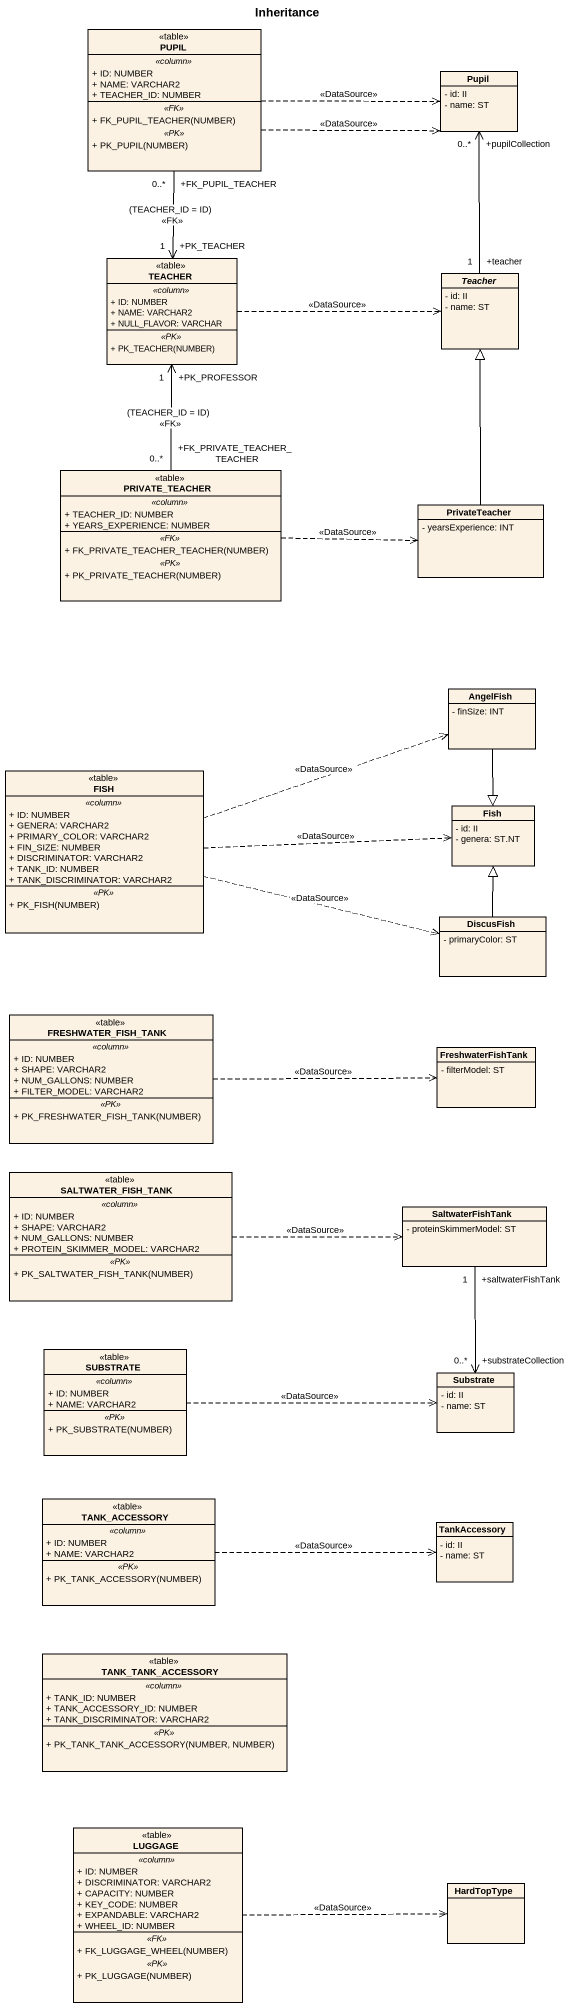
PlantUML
@startuml
title Inheritance
hide circle
hide empty members
skinparam classAttributeIconSize 0
class PUPIL <<table>> {
  .. <<column>> ..
  + ID: NUMBER
  + NAME: VARCHAR2
  + TEACHER_ID: NUMBER
  .. <<FK>> ..
  + FK_PUPIL_TEACHER(NUMBER)
  .. <<PK>> ..
  + PK_PUPIL(NUMBER)
}
class Pupil {
  - id: II
  - name: ST
}
class TEACHER <<table>> {
  .. <<column>> ..
  + ID: NUMBER
  + NAME: VARCHAR2
  + NULL_FLAVOR: VARCHAR
  .. <<PK>> ..
  + PK_TEACHER(NUMBER)
}
abstract class Teacher {
  - id: II
  - name: ST
}
class PRIVATE_TEACHER <<table>> {
  .. <<column>> ..
  + TEACHER_ID: NUMBER
  + YEARS_EXPERIENCE: NUMBER
  .. <<FK>> ..
  + FK_PRIVATE_TEACHER_TEACHER(NUMBER)
  .. <<PK>> ..
  + PK_PRIVATE_TEACHER(NUMBER)
}
class PrivateTeacher {
  - yearsExperience: INT
}
class AngelFish {
  - finSize: INT
}
class FISH <<table>> {
  .. <<column>> ..
  + ID: NUMBER
  + GENERA: VARCHAR2
  + PRIMARY_COLOR: VARCHAR2
  + FIN_SIZE: NUMBER
  + DISCRIMINATOR: VARCHAR2
  + TANK_ID: NUMBER
  + TANK_DISCRIMINATOR: VARCHAR2
  .. <<PK>> ..
  + PK_FISH(NUMBER)
}
class Fish {
  - id: II
  - genera: ST.NT
}
class DiscusFish {
  - primaryColor: ST
}
class FRESHWATER_FISH_TANK <<table>> {
  .. <<column>> ..
  + ID: NUMBER
  + SHAPE: VARCHAR2
  + NUM_GALLONS: NUMBER
  + FILTER_MODEL: VARCHAR2
  .. <<PK>> ..
  + PK_FRESHWATER_FISH_TANK(NUMBER)
}
class FreshwaterFishTank {
  - filterModel: ST
}
class SALTWATER_FISH_TANK <<table>> {
  .. <<column>> ..
  + ID: NUMBER
  + SHAPE: VARCHAR2
  + NUM_GALLONS: NUMBER
  + PROTEIN_SKIMMER_MODEL: VARCHAR2
  .. <<PK>> ..
  + PK_SALTWATER_FISH_TANK(NUMBER)
}
class SaltwaterFishTank {
  - proteinSkimmerModel: ST
}
class SUBSTRATE <<table>> {
  .. <<column>> ..
  + ID: NUMBER
  + NAME: VARCHAR2
  .. <<PK>> ..
  + PK_SUBSTRATE(NUMBER)
}
class Substrate {
  - id: II
  - name: ST
}
class TANK_ACCESSORY <<table>> {
  .. <<column>> ..
  + ID: NUMBER
  + NAME: VARCHAR2
  .. <<PK>> ..
  + PK_TANK_ACCESSORY(NUMBER)
}
class TankAccessory {
  - id: II
  - name: ST
}
class TANK_TANK_ACCESSORY <<table>> {
  .. <<column>> ..
  + TANK_ID: NUMBER
  + TANK_ACCESSORY_ID: NUMBER
  + TANK_DISCRIMINATOR: VARCHAR2
  .. <<PK>> ..
  + PK_TANK_TANK_ACCESSORY(NUMBER, NUMBER)
}
class LUGGAGE <<table>> {
  .. <<column>> ..
  + ID: NUMBER
  + DISCRIMINATOR: VARCHAR2
  + CAPACITY: NUMBER
  + KEY_CODE: NUMBER
  + EXPANDABLE: VARCHAR2
  + WHEEL_ID: NUMBER
  .. <<FK>> ..
  + FK_LUGGAGE_WHEEL(NUMBER)
  .. <<PK>> ..
  + PK_LUGGAGE(NUMBER)
}
class HardTopType
PUPIL .right.> Pupil : <<DataSource>>
PUPIL .right.> Pupil : <<DataSource>>
PUPIL "+FK_PUPIL_TEACHER\n0..*" --> "+PK_TEACHER\n1" TEACHER : (TEACHER_ID = ID)\n<<FK>>
TEACHER .right.> Teacher : <<DataSource>>
Teacher "+teacher\n1" -up-> "+pupilCollection\n0..*" Pupil
PRIVATE_TEACHER "+FK_PRIVATE_TEACHER_TEACHER\n0..*" -up-> "+PK_PROFESSOR\n1" TEACHER : (TEACHER_ID = ID)\n<<FK>>
PRIVATE_TEACHER .right.> PrivateTeacher : <<DataSource>>
PrivateTeacher -up-|> Teacher
AngelFish --|> Fish
FISH .right.> AngelFish : <<DataSource>>
FISH .right.> Fish : <<DataSource>>
FISH .right.> DiscusFish : <<DataSource>>
DiscusFish -up-|> Fish
FRESHWATER_FISH_TANK .right.> FreshwaterFishTank : <<DataSource>>
SALTWATER_FISH_TANK .right.> SaltwaterFishTank : <<DataSource>>
SaltwaterFishTank "+saltwaterFishTank\n1" --> "+substrateCollection\n0..*" Substrate
SUBSTRATE .right.> Substrate : <<DataSource>>
TANK_ACCESSORY .right.> TankAccessory : <<DataSource>>
LUGGAGE .right.> HardTopType : <<DataSource>>
@enduml
